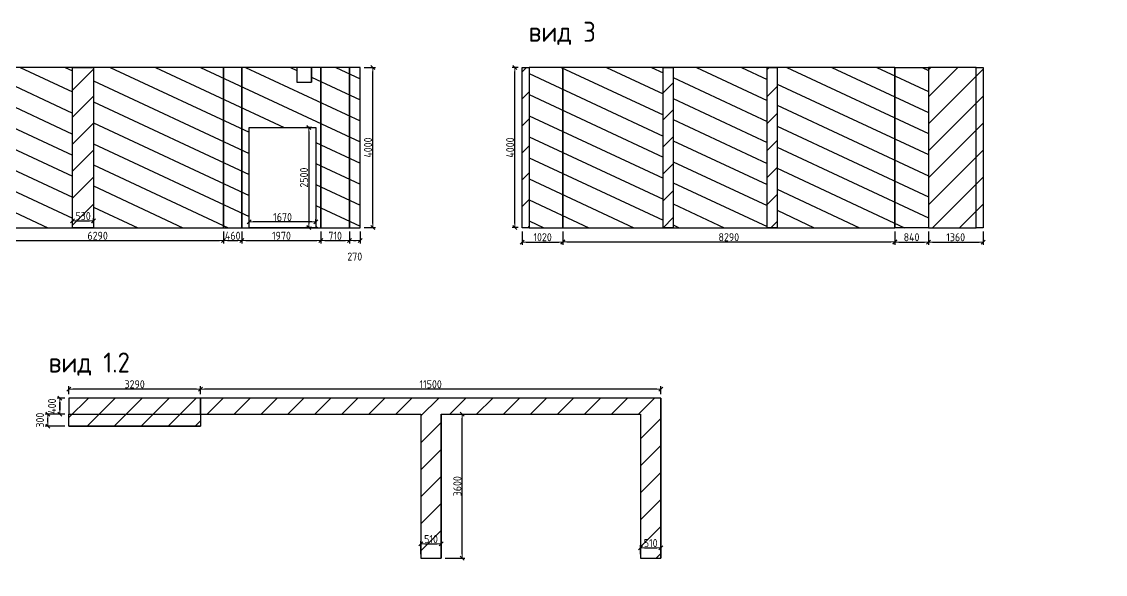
# Model space of a CAD drawing. Header units: millimetres. Extents: x -213536 to 1564669, y 70501 to 942238.
# Drawn here: x -65100 to -38022, y 108628 to 122429 of the extents above; entities that cross this region are included whole.
import ezdxf

# ---------------------------------------------------------------- set-up
doc = ezdxf.new("R2010")
doc.units = ezdxf.units.MM
doc.layers.add('1) мет уголки', color=6, linetype='Continuous')
doc.layers.add('1) серпянка', color=2, linetype='Continuous')
doc.layers.add('Основные линии', color=7, linetype='Continuous', lineweight=30)
doc.layers.add('Размеры', color=7, linetype='Continuous', lineweight=15)
doc.styles.add('СПДС', font='isocpeur.ttf', dxfattribs={"width": 0.9})
doc.dimstyles.new('Размера А3', dxfattribs={"dimtxt": 200, "dimasz": 100, "dimexe": 70, "dimexo": 100, "dimgap": 20, "dimtad": 1, "dimdec": 0, "dimrnd": 10, "dimzin": 0, "dimdsep": 46, "dimtxsty": 'СПДС', "dimblk": 'ARROWHEAD_6', "dimcen": 1, "dimclrd": 256, "dimclre": 256, "dimclrt": 256, "dimazin": 0, "dimtfac": 1, "dimtdec": 0, "dimtmove": 2, "dimatfit": 3, "dimfxl": 1, "dimtolj": 1, "dimtzin": 0, "dimarcsym": 0})

# ---------------------------------------------------------------- blocks, each defined once
blk = doc.blocks.new('ARROWHEAD_6')
at = {"color": 0, "linetype": 'Continuous'}
for p, q in [((0, 0), (-1, 0)), ((-0.5, -0.5), (0.5, 0.5))]:
    blk.add_line(p, q, dxfattribs=at)
blk = doc.blocks.new('*D965')
at = {"layer": 'Defpoints', "color": 0, "lineweight": 30, "transparency": 16777216}
for p in [(-66348, 117285), (-60056, 117285), (-60056, 116963)]:
    blk.add_point(p, dxfattribs=at)
at = {"layer": 'Размеры', "lineweight": -2, "transparency": 16777216}
for p, q in [((-66348, 117185), (-66348, 116893)), ((-60056, 117185), (-60056, 116893)), ((-66248, 116963), (-60156, 116963))]:
    blk.add_line(p, q, dxfattribs=at)
at = {"layer": 'Размеры', "lineweight": -2, "transparency": 16777216, "xscale": 100, "yscale": 100, "zscale": 100, "rotation": 180}
blk.add_blockref('ARROWHEAD_6', (-66348, 116963), dxfattribs=at)
at = {"layer": 'Размеры', "lineweight": -2, "transparency": 16777216, "xscale": 100, "yscale": 100, "zscale": 100}
blk.add_blockref('ARROWHEAD_6', (-60056, 116963), dxfattribs=at)
at = {"layer": 'Размеры', "lineweight": 25, "transparency": 16777216, "insert": (-63202, 117083), "char_height": 200, "attachment_point": 5, "style": 'СПДС'}
blk.add_mtext('\\A1;6290', dxfattribs=at)
blk = doc.blocks.new('*D966')
at = {"layer": 'Defpoints', "color": 0, "lineweight": 30, "transparency": 16777216}
for p in [(-63828, 117285), (-63303, 117455), (-63303, 117285)]:
    blk.add_point(p, dxfattribs=at)
at = {"layer": 'Размеры', "lineweight": -2, "transparency": 16777216}
for p, q in [((-63828, 117385), (-63828, 117525)), ((-63303, 117385), (-63303, 117525)), ((-63728, 117455), (-63403, 117455))]:
    blk.add_line(p, q, dxfattribs=at)
at = {"layer": 'Размеры', "lineweight": -2, "transparency": 16777216, "xscale": 100, "yscale": 100, "zscale": 100, "rotation": 180}
blk.add_blockref('ARROWHEAD_6', (-63828, 117455), dxfattribs=at)
at = {"layer": 'Размеры', "lineweight": -2, "transparency": 16777216, "xscale": 100, "yscale": 100, "zscale": 100}
blk.add_blockref('ARROWHEAD_6', (-63303, 117455), dxfattribs=at)
at = {"layer": 'Размеры', "lineweight": 25, "transparency": 16777216, "insert": (-63565, 117575), "char_height": 200, "attachment_point": 5, "style": 'СПДС'}
blk.add_mtext('\\A1;530', dxfattribs=at)
blk = doc.blocks.new('*D967')
at = {"layer": 'Defpoints', "color": 0, "lineweight": 30, "transparency": 16777216}
for p in [(-60056, 117285), (-59596, 117285), (-59596, 116963)]:
    blk.add_point(p, dxfattribs=at)
at = {"layer": 'Размеры', "lineweight": -2, "transparency": 16777216}
for p, q in [((-60056, 117185), (-60056, 116893)), ((-59596, 117185), (-59596, 116893)), ((-59956, 116963), (-59696, 116963))]:
    blk.add_line(p, q, dxfattribs=at)
at = {"layer": 'Размеры', "lineweight": -2, "transparency": 16777216, "xscale": 100, "yscale": 100, "zscale": 100, "rotation": 180}
blk.add_blockref('ARROWHEAD_6', (-60056, 116963), dxfattribs=at)
at = {"layer": 'Размеры', "lineweight": -2, "transparency": 16777216, "xscale": 100, "yscale": 100, "zscale": 100}
blk.add_blockref('ARROWHEAD_6', (-59596, 116963), dxfattribs=at)
at = {"layer": 'Размеры', "lineweight": 25, "transparency": 16777216, "insert": (-59826, 117083), "char_height": 200, "attachment_point": 5, "style": 'СПДС'}
blk.add_mtext('\\A1;460', dxfattribs=at)
blk = doc.blocks.new('*D968')
at = {"layer": 'Defpoints', "color": 0, "lineweight": 30, "transparency": 16777216}
for p in [(-59596, 117285), (-57622, 117285), (-57622, 116963)]:
    blk.add_point(p, dxfattribs=at)
at = {"layer": 'Размеры', "lineweight": -2, "transparency": 16777216}
for p, q in [((-59596, 117185), (-59596, 116893)), ((-57622, 117185), (-57622, 116893)), ((-59496, 116963), (-57722, 116963))]:
    blk.add_line(p, q, dxfattribs=at)
at = {"layer": 'Размеры', "lineweight": -2, "transparency": 16777216, "xscale": 100, "yscale": 100, "zscale": 100, "rotation": 180}
blk.add_blockref('ARROWHEAD_6', (-59596, 116963), dxfattribs=at)
at = {"layer": 'Размеры', "lineweight": -2, "transparency": 16777216, "xscale": 100, "yscale": 100, "zscale": 100}
blk.add_blockref('ARROWHEAD_6', (-57622, 116963), dxfattribs=at)
at = {"layer": 'Размеры', "lineweight": 25, "transparency": 16777216, "insert": (-58609, 117083), "char_height": 200, "attachment_point": 5, "style": 'СПДС'}
blk.add_mtext('\\A1;1970', dxfattribs=at)
blk = doc.blocks.new('*D969')
at = {"layer": 'Defpoints', "color": 0, "lineweight": 30, "transparency": 16777216}
for p in [(-57622, 117285), (-56912, 117285), (-56912, 116963)]:
    blk.add_point(p, dxfattribs=at)
at = {"layer": 'Размеры', "lineweight": -2, "transparency": 16777216}
for p, q in [((-57622, 117185), (-57622, 116893)), ((-56912, 117185), (-56912, 116893)), ((-57522, 116963), (-57012, 116963))]:
    blk.add_line(p, q, dxfattribs=at)
at = {"layer": 'Размеры', "lineweight": -2, "transparency": 16777216, "xscale": 100, "yscale": 100, "zscale": 100, "rotation": 180}
blk.add_blockref('ARROWHEAD_6', (-57622, 116963), dxfattribs=at)
at = {"layer": 'Размеры', "lineweight": -2, "transparency": 16777216, "xscale": 100, "yscale": 100, "zscale": 100}
blk.add_blockref('ARROWHEAD_6', (-56912, 116963), dxfattribs=at)
at = {"layer": 'Размеры', "lineweight": 25, "transparency": 16777216, "insert": (-57267, 117083), "char_height": 200, "attachment_point": 5, "style": 'СПДС'}
blk.add_mtext('\\A1;710', dxfattribs=at)
blk = doc.blocks.new('*D970')
at = {"layer": 'Defpoints', "color": 0, "lineweight": 30, "transparency": 16777216}
for p in [(-56912, 117285), (-56643, 117285), (-56643, 116963)]:
    blk.add_point(p, dxfattribs=at)
at = {"layer": 'Размеры', "lineweight": -2, "transparency": 16777216}
for p, q in [((-56912, 117185), (-56912, 116893)), ((-56643, 117185), (-56643, 116893)), ((-56812, 116963), (-56743, 116963))]:
    blk.add_line(p, q, dxfattribs=at)
at = {"layer": 'Размеры', "lineweight": -2, "transparency": 16777216, "xscale": 100, "yscale": 100, "zscale": 100, "rotation": 180}
blk.add_blockref('ARROWHEAD_6', (-56912, 116963), dxfattribs=at)
at = {"layer": 'Размеры', "lineweight": -2, "transparency": 16777216, "xscale": 100, "yscale": 100, "zscale": 100}
blk.add_blockref('ARROWHEAD_6', (-56643, 116963), dxfattribs=at)
at = {"layer": 'Размеры', "lineweight": 25, "transparency": 16777216, "insert": (-56777, 116563), "char_height": 200, "attachment_point": 5, "style": 'СПДС'}
blk.add_mtext('\\A1;270', dxfattribs=at)
blk = doc.blocks.new('*D971')
at = {"layer": 'Defpoints', "color": 0, "lineweight": 30, "transparency": 16777216}
for p in [(-59416, 117430), (-59416, 117285), (-57746, 117285)]:
    blk.add_point(p, dxfattribs=at)
at = {"layer": 'Размеры', "lineweight": -2, "transparency": 16777216}
for p, q in [((-59416, 117385), (-59416, 117500)), ((-57846, 117430), (-59316, 117430)), ((-57746, 117385), (-57746, 117500))]:
    blk.add_line(p, q, dxfattribs=at)
at = {"layer": 'Размеры', "lineweight": -2, "transparency": 16777216, "xscale": 100, "yscale": 100, "zscale": 100, "rotation": 180}
blk.add_blockref('ARROWHEAD_6', (-59416, 117430), dxfattribs=at)
at = {"layer": 'Размеры', "lineweight": -2, "transparency": 16777216, "xscale": 100, "yscale": 100, "zscale": 100}
blk.add_blockref('ARROWHEAD_6', (-57746, 117430), dxfattribs=at)
at = {"layer": 'Размеры', "lineweight": 25, "transparency": 16777216, "insert": (-58581, 117550), "char_height": 200, "attachment_point": 5, "style": 'СПДС'}
blk.add_mtext('\\A1;1670', dxfattribs=at)
blk = doc.blocks.new('*D972')
at = {"layer": 'Defpoints', "color": 0, "lineweight": 30, "transparency": 16777216}
for p in [(-57746, 119785), (-57926, 117285), (-57746, 117285)]:
    blk.add_point(p, dxfattribs=at)
at = {"layer": 'Размеры', "lineweight": -2, "transparency": 16777216}
for p, q in [((-57846, 119785), (-57996, 119785)), ((-57926, 119685), (-57926, 117385)), ((-57846, 117285), (-57996, 117285))]:
    blk.add_line(p, q, dxfattribs=at)
at = {"layer": 'Размеры', "lineweight": -2, "transparency": 16777216, "xscale": 100, "yscale": 100, "zscale": 100}
for p, rotation in [((-57926, 119785), 90), ((-57926, 117285), 270)]:
    blk.add_blockref('ARROWHEAD_6', p, dxfattribs=dict(at, rotation=rotation))
at = {"layer": 'Размеры', "lineweight": 25, "transparency": 16777216, "insert": (-58046, 118535), "char_height": 200, "attachment_point": 5, "rotation": 90, "style": 'СПДС'}
blk.add_mtext('\\A1;2500', dxfattribs=at)
blk = doc.blocks.new('*D973')
at = {"layer": 'Defpoints', "color": 0, "lineweight": 30, "transparency": 16777216}
for p in [(-56643, 121285), (-56326, 121285), (-56643, 117285)]:
    blk.add_point(p, dxfattribs=at)
at = {"layer": 'Размеры', "lineweight": -2, "transparency": 16777216}
for p, q in [((-56543, 121285), (-56256, 121285)), ((-56326, 117385), (-56326, 121185)), ((-56543, 117285), (-56256, 117285))]:
    blk.add_line(p, q, dxfattribs=at)
at = {"layer": 'Размеры', "lineweight": -2, "transparency": 16777216, "xscale": 100, "yscale": 100, "zscale": 100}
for p, rotation in [((-56326, 121285), 90), ((-56326, 117285), 270)]:
    blk.add_blockref('ARROWHEAD_6', p, dxfattribs=dict(at, rotation=rotation))
at = {"layer": 'Размеры', "lineweight": 25, "transparency": 16777216, "insert": (-56446, 119285), "char_height": 200, "attachment_point": 5, "rotation": 90, "style": 'СПДС'}
blk.add_mtext('\\A1;4000', dxfattribs=at)
blk = doc.blocks.new('*D974')
at = {"layer": 'Defpoints', "color": 0, "lineweight": 30, "transparency": 16777216}
for p in [(-52775, 121285), (-52591, 121285), (-52591, 117285)]:
    blk.add_point(p, dxfattribs=at)
at = {"layer": 'Размеры', "lineweight": -2, "transparency": 16777216}
for p, q in [((-52691, 121285), (-52845, 121285)), ((-52775, 117385), (-52775, 121185)), ((-52691, 117285), (-52845, 117285))]:
    blk.add_line(p, q, dxfattribs=at)
at = {"layer": 'Размеры', "lineweight": -2, "transparency": 16777216, "xscale": 100, "yscale": 100, "zscale": 100}
for p, rotation in [((-52775, 121285), 90), ((-52775, 117285), 270)]:
    blk.add_blockref('ARROWHEAD_6', p, dxfattribs=dict(at, rotation=rotation))
at = {"layer": 'Размеры', "lineweight": 25, "transparency": 16777216, "insert": (-52895, 119285), "char_height": 200, "attachment_point": 5, "rotation": 90, "style": 'СПДС'}
blk.add_mtext('\\A1;4000', dxfattribs=at)
blk = doc.blocks.new('*D975')
at = {"layer": 'Defpoints', "color": 0, "lineweight": 30, "transparency": 16777216}
for p in [(-52591, 117285), (-51575, 117285), (-51575, 116926)]:
    blk.add_point(p, dxfattribs=at)
at = {"layer": 'Размеры', "lineweight": -2, "transparency": 16777216}
for p, q in [((-52591, 117185), (-52591, 116856)), ((-51575, 117185), (-51575, 116856)), ((-52491, 116926), (-51675, 116926))]:
    blk.add_line(p, q, dxfattribs=at)
at = {"layer": 'Размеры', "lineweight": -2, "transparency": 16777216, "xscale": 100, "yscale": 100, "zscale": 100, "rotation": 180}
blk.add_blockref('ARROWHEAD_6', (-52591, 116926), dxfattribs=at)
at = {"layer": 'Размеры', "lineweight": -2, "transparency": 16777216, "xscale": 100, "yscale": 100, "zscale": 100}
blk.add_blockref('ARROWHEAD_6', (-51575, 116926), dxfattribs=at)
at = {"layer": 'Размеры', "lineweight": 25, "transparency": 16777216, "insert": (-52083, 117046), "char_height": 200, "attachment_point": 5, "style": 'СПДС'}
blk.add_mtext('\\A1;1020', dxfattribs=at)
blk = doc.blocks.new('*D976')
at = {"layer": 'Defpoints', "color": 0, "lineweight": 30, "transparency": 16777216}
for p in [(-51575, 117285), (-43285, 117285), (-43285, 116927)]:
    blk.add_point(p, dxfattribs=at)
at = {"layer": 'Размеры', "lineweight": -2, "transparency": 16777216}
for p, q in [((-51575, 117185), (-51575, 116857)), ((-43285, 117185), (-43285, 116857)), ((-51475, 116927), (-43385, 116927))]:
    blk.add_line(p, q, dxfattribs=at)
at = {"layer": 'Размеры', "lineweight": -2, "transparency": 16777216, "xscale": 100, "yscale": 100, "zscale": 100, "rotation": 180}
blk.add_blockref('ARROWHEAD_6', (-51575, 116927), dxfattribs=at)
at = {"layer": 'Размеры', "lineweight": -2, "transparency": 16777216, "xscale": 100, "yscale": 100, "zscale": 100}
blk.add_blockref('ARROWHEAD_6', (-43285, 116927), dxfattribs=at)
at = {"layer": 'Размеры', "lineweight": 25, "transparency": 16777216, "insert": (-47430, 117047), "char_height": 200, "attachment_point": 5, "style": 'СПДС'}
blk.add_mtext('\\A1;8290', dxfattribs=at)
blk = doc.blocks.new('*D977')
at = {"layer": 'Defpoints', "color": 0, "lineweight": 30, "transparency": 16777216}
for p in [(-43285, 117285), (-42443, 117285), (-42443, 116926)]:
    blk.add_point(p, dxfattribs=at)
at = {"layer": 'Размеры', "lineweight": -2, "transparency": 16777216}
for p, q in [((-43285, 117185), (-43285, 116856)), ((-42443, 117185), (-42443, 116856)), ((-43185, 116926), (-42543, 116926))]:
    blk.add_line(p, q, dxfattribs=at)
at = {"layer": 'Размеры', "lineweight": -2, "transparency": 16777216, "xscale": 100, "yscale": 100, "zscale": 100, "rotation": 180}
blk.add_blockref('ARROWHEAD_6', (-43285, 116926), dxfattribs=at)
at = {"layer": 'Размеры', "lineweight": -2, "transparency": 16777216, "xscale": 100, "yscale": 100, "zscale": 100}
blk.add_blockref('ARROWHEAD_6', (-42443, 116926), dxfattribs=at)
at = {"layer": 'Размеры', "lineweight": 25, "transparency": 16777216, "insert": (-42864, 117046), "char_height": 200, "attachment_point": 5, "style": 'СПДС'}
blk.add_mtext('\\A1;840', dxfattribs=at)
blk = doc.blocks.new('*D978')
at = {"layer": 'Defpoints', "color": 0, "lineweight": 30, "transparency": 16777216}
for p in [(-42443, 117285), (-41078, 117285), (-41078, 116926)]:
    blk.add_point(p, dxfattribs=at)
at = {"layer": 'Размеры', "lineweight": -2, "transparency": 16777216}
for p, q in [((-42443, 117185), (-42443, 116856)), ((-41078, 117185), (-41078, 116856)), ((-42343, 116926), (-41178, 116926))]:
    blk.add_line(p, q, dxfattribs=at)
at = {"layer": 'Размеры', "lineweight": -2, "transparency": 16777216, "xscale": 100, "yscale": 100, "zscale": 100, "rotation": 180}
blk.add_blockref('ARROWHEAD_6', (-42443, 116926), dxfattribs=at)
at = {"layer": 'Размеры', "lineweight": -2, "transparency": 16777216, "xscale": 100, "yscale": 100, "zscale": 100}
blk.add_blockref('ARROWHEAD_6', (-41078, 116926), dxfattribs=at)
at = {"layer": 'Размеры', "lineweight": 25, "transparency": 16777216, "insert": (-41761, 117046), "char_height": 200, "attachment_point": 5, "style": 'СПДС'}
blk.add_mtext('\\A1;1360', dxfattribs=at)
blk = doc.blocks.new('*D1012')
at = {"layer": 'Defpoints', "color": 0, "lineweight": 30, "transparency": 16777216}
for p in [(-60632, 113255), (-60632, 113028), (-49130, 113028)]:
    blk.add_point(p, dxfattribs=at)
at = {"layer": 'Размеры', "lineweight": -2, "transparency": 16777216}
for p, q in [((-60632, 113128), (-60632, 113325)), ((-49230, 113255), (-60532, 113255)), ((-49130, 113128), (-49130, 113325))]:
    blk.add_line(p, q, dxfattribs=at)
at = {"layer": 'Размеры', "lineweight": -2, "transparency": 16777216, "xscale": 100, "yscale": 100, "zscale": 100, "rotation": 180}
blk.add_blockref('ARROWHEAD_6', (-60632, 113255), dxfattribs=at)
at = {"layer": 'Размеры', "lineweight": -2, "transparency": 16777216, "xscale": 100, "yscale": 100, "zscale": 100}
blk.add_blockref('ARROWHEAD_6', (-49130, 113255), dxfattribs=at)
at = {"layer": 'Размеры', "lineweight": 25, "transparency": 16777216, "insert": (-54881, 113375), "char_height": 200, "attachment_point": 5, "style": 'СПДС'}
blk.add_mtext('\\A1;11500', dxfattribs=at)
blk = doc.blocks.new('*D1014')
at = {"layer": 'Defpoints', "color": 0, "lineweight": 30, "transparency": 16777216}
for p in [(-63922, 113028), (-64143, 112628), (-63922, 112628)]:
    blk.add_point(p, dxfattribs=at)
at = {"layer": 'Размеры', "lineweight": -2, "transparency": 16777216}
for p, q in [((-64022, 113028), (-64213, 113028)), ((-64143, 112928), (-64143, 112728)), ((-64022, 112628), (-64213, 112628))]:
    blk.add_line(p, q, dxfattribs=at)
at = {"layer": 'Размеры', "lineweight": -2, "transparency": 16777216, "xscale": 100, "yscale": 100, "zscale": 100}
for p, rotation in [((-64143, 113028), 90), ((-64143, 112628), 270)]:
    blk.add_blockref('ARROWHEAD_6', p, dxfattribs=dict(at, rotation=rotation))
at = {"layer": 'Размеры', "lineweight": 25, "transparency": 16777216, "insert": (-64343, 112828), "char_height": 200, "attachment_point": 5, "rotation": 90, "style": 'СПДС'}
blk.add_mtext('\\A1;400', dxfattribs=at)
blk = doc.blocks.new('*D1015')
at = {"layer": 'Defpoints', "color": 0, "lineweight": 30, "transparency": 16777216}
for p in [(-64144, 113028), (-63922, 113028), (-63922, 112628)]:
    blk.add_point(p, dxfattribs=at)
at = {"layer": 'Размеры', "lineweight": -2, "transparency": 16777216}
for p, q in [((-64022, 113028), (-64214, 113028)), ((-64144, 112728), (-64144, 112928)), ((-64022, 112628), (-64214, 112628))]:
    blk.add_line(p, q, dxfattribs=at)
at = {"layer": 'Размеры', "lineweight": -2, "transparency": 16777216, "xscale": 100, "yscale": 100, "zscale": 100}
for p, rotation in [((-64144, 113028), 90), ((-64144, 112628), 270)]:
    blk.add_blockref('ARROWHEAD_6', p, dxfattribs=dict(at, rotation=rotation))
at = {"layer": 'Размеры', "lineweight": 25, "transparency": 16777216, "insert": (-64344, 112828), "char_height": 200, "attachment_point": 5, "rotation": 90, "style": 'СПДС'}
blk.add_mtext('\\A1;400', dxfattribs=at)
blk = doc.blocks.new('*D1016')
at = {"layer": 'Defpoints', "color": 0, "lineweight": 30, "transparency": 16777216}
for p in [(-63922, 113255), (-63922, 113028), (-60632, 113028)]:
    blk.add_point(p, dxfattribs=at)
at = {"layer": 'Размеры', "lineweight": -2, "transparency": 16777216}
for p, q in [((-63922, 113128), (-63922, 113325)), ((-60732, 113255), (-63822, 113255)), ((-60632, 113128), (-60632, 113325))]:
    blk.add_line(p, q, dxfattribs=at)
at = {"layer": 'Размеры', "lineweight": -2, "transparency": 16777216, "xscale": 100, "yscale": 100, "zscale": 100, "rotation": 180}
blk.add_blockref('ARROWHEAD_6', (-63922, 113255), dxfattribs=at)
at = {"layer": 'Размеры', "lineweight": -2, "transparency": 16777216, "xscale": 100, "yscale": 100, "zscale": 100}
blk.add_blockref('ARROWHEAD_6', (-60632, 113255), dxfattribs=at)
at = {"layer": 'Размеры', "lineweight": 25, "transparency": 16777216, "insert": (-62277, 113375), "char_height": 200, "attachment_point": 5, "style": 'СПДС'}
blk.add_mtext('\\A1;3290', dxfattribs=at)
blk = doc.blocks.new('*D1017')
at = {"layer": 'Defpoints', "color": 0, "lineweight": 30, "transparency": 16777216}
for p in [(-54617, 109388), (-55124, 109028), (-54617, 109028)]:
    blk.add_point(p, dxfattribs=at)
at = {"layer": 'Размеры', "lineweight": -2, "transparency": 16777216}
for p, q in [((-55124, 109128), (-55124, 109458)), ((-54617, 109128), (-54617, 109458)), ((-55024, 109388), (-54717, 109388))]:
    blk.add_line(p, q, dxfattribs=at)
at = {"layer": 'Размеры', "lineweight": -2, "transparency": 16777216, "xscale": 100, "yscale": 100, "zscale": 100, "rotation": 180}
blk.add_blockref('ARROWHEAD_6', (-55124, 109388), dxfattribs=at)
at = {"layer": 'Размеры', "lineweight": -2, "transparency": 16777216, "xscale": 100, "yscale": 100, "zscale": 100}
blk.add_blockref('ARROWHEAD_6', (-54617, 109388), dxfattribs=at)
at = {"layer": 'Размеры', "lineweight": 25, "transparency": 16777216, "insert": (-54871, 109508), "char_height": 200, "attachment_point": 5, "style": 'СПДС'}
blk.add_mtext('\\A1;510', dxfattribs=at)
blk = doc.blocks.new('*D1018')
at = {"layer": 'Defpoints', "color": 0, "lineweight": 30, "transparency": 16777216}
for p in [(-49130, 109288), (-49637, 109028), (-49130, 109028)]:
    blk.add_point(p, dxfattribs=at)
at = {"layer": 'Размеры', "lineweight": -2, "transparency": 16777216}
for p, q in [((-49637, 109128), (-49637, 109358)), ((-49537, 109288), (-49230, 109288)), ((-49130, 109128), (-49130, 109358))]:
    blk.add_line(p, q, dxfattribs=at)
at = {"layer": 'Размеры', "lineweight": -2, "transparency": 16777216, "xscale": 100, "yscale": 100, "zscale": 100, "rotation": 180}
blk.add_blockref('ARROWHEAD_6', (-49637, 109288), dxfattribs=at)
at = {"layer": 'Размеры', "lineweight": -2, "transparency": 16777216, "xscale": 100, "yscale": 100, "zscale": 100}
blk.add_blockref('ARROWHEAD_6', (-49130, 109288), dxfattribs=at)
at = {"layer": 'Размеры', "lineweight": 25, "transparency": 16777216, "insert": (-49383, 109408), "char_height": 200, "attachment_point": 5, "style": 'СПДС'}
blk.add_mtext('\\A1;510', dxfattribs=at)
blk = doc.blocks.new('*D1054')
at = {"layer": 'Defpoints', "color": 0, "lineweight": 30, "transparency": 16777216}
for p in [(-54617, 112628), (-54094, 112628), (-54617, 109028)]:
    blk.add_point(p, dxfattribs=at)
at = {"layer": 'Размеры', "lineweight": -2, "transparency": 16777216}
for p, q in [((-54517, 112628), (-54024, 112628)), ((-54094, 109128), (-54094, 112528)), ((-54517, 109028), (-54024, 109028))]:
    blk.add_line(p, q, dxfattribs=at)
at = {"layer": 'Размеры', "lineweight": -2, "transparency": 16777216, "xscale": 100, "yscale": 100, "zscale": 100}
for p, rotation in [((-54094, 112628), 90), ((-54094, 109028), 270)]:
    blk.add_blockref('ARROWHEAD_6', p, dxfattribs=dict(at, rotation=rotation))
at = {"layer": 'Размеры', "lineweight": 25, "transparency": 16777216, "insert": (-54214, 110828), "char_height": 200, "attachment_point": 5, "rotation": 90, "style": 'СПДС'}
blk.add_mtext('\\A1;3600', dxfattribs=at)
blk = doc.blocks.new('*D1098')
at = {"layer": 'Defpoints', "color": 0, "lineweight": 30, "transparency": 16777216}
for p in [(-64444, 112628), (-63922, 112628), (-63922, 112328)]:
    blk.add_point(p, dxfattribs=at)
at = {"layer": 'Размеры', "lineweight": -2, "transparency": 16777216}
for p, q in [((-64022, 112628), (-64514, 112628)), ((-64444, 112428), (-64444, 112528)), ((-64022, 112328), (-64514, 112328))]:
    blk.add_line(p, q, dxfattribs=at)
at = {"layer": 'Размеры', "lineweight": -2, "transparency": 16777216, "xscale": 100, "yscale": 100, "zscale": 100}
for p, rotation in [((-64444, 112628), 90), ((-64444, 112328), 270)]:
    blk.add_blockref('ARROWHEAD_6', p, dxfattribs=dict(at, rotation=rotation))
at = {"layer": 'Размеры', "lineweight": 25, "transparency": 16777216, "insert": (-64644, 112478), "char_height": 200, "attachment_point": 5, "rotation": 90, "style": 'СПДС'}
blk.add_mtext('\\A1;300', dxfattribs=at)

msp = doc.modelspace()

# ---------------------------------------------------------------- hatches: boundary and pattern name
at = {"lineweight": 30}
h = msp.add_hatch(dxfattribs=at)
h.set_pattern_fill('ANSI31', color=2, scale=150)
h.paths.add_polyline_path([(-52416.2, 121284.7), (-52591, 121284.7), (-52591, 117284.7), (-52416.2, 117284.7)])
h.paths.add_polyline_path([(-48824.8, 121284.7), (-49074.8, 121284.7), (-49074.8, 117284.7), (-48824.8, 117284.7)])
h.paths.add_polyline_path([(-41253.1, 121284.7), (-42443.1, 121284.7), (-42443.1, 117284.7), (-41253.1, 117284.7)])
h.paths.add_polyline_path([(-46224.8, 121284.7), (-46474.8, 121284.7), (-46474.8, 117284.7), (-46224.8, 117284.7)])
h.paths.add_polyline_path([(-41078.3, 121284.7), (-41253.1, 121284.7), (-41253.1, 117284.7), (-41078.3, 117284.7)])
h.paths.add_polyline_path([(-27289.5, 121284.7), (-27789.7, 121284.7), (-27789.7, 117284.7), (-27289.5, 117284.7)])
h.paths.add_polyline_path([(-22949.6, 121284.7), (-27129.6, 121284.7), (-27129.6, 119684.7), (-22949.6, 119684.7)])
h.paths.add_polyline_path([(-19725.8, 121284.7), (-20225.8, 121284.7), (-20225.8, 117290.7), (-19725.8, 117290.7)])
h.paths.add_polyline_path([(17712.2, 121284.7), (17474.2, 121284.7), (17474.2, 117284.7), (17712.2, 117284.7)])
h.paths.add_polyline_path([(14474.2, 121284.7), (13974.2, 121284.7), (13974.2, 117290.7), (14474.2, 117290.7)])
h.paths.add_polyline_path([(8974.2, 121284.7), (8474.2, 121284.7), (8474.2, 117284.7), (8974.2, 117284.7)])
h.paths.add_polyline_path([(5974.2, 121284.7), (5474.2, 121284.7), (5474.2, 117284.7), (5974.2, 117284.7)])
h.paths.add_polyline_path([(2974.2, 121284.7), (2474.2, 121284.7), (2474.2, 117284.7), (2974.2, 117284.7)])
h.paths.add_polyline_path([(-3025.8, 121284.7), (-3525.8, 121284.7), (-3525.8, 117284.7), (-3025.8, 117284.7)])
h.paths.add_polyline_path([(-6025.8, 121284.7), (-6525.8, 121284.7), (-6525.8, 117284.7), (-6025.8, 117284.7)])
h.paths.add_polyline_path([(-12025.8, 121284.7), (-12525.8, 121284.7), (-12525.8, 117284.7), (-12025.8, 117284.7)])
h.paths.add_polyline_path([(-15325.8, 121284.7), (-15825.8, 121284.7), (-15825.8, 117284.7), (-15325.8, 117284.7)])
h.paths.add_polyline_path([(-78398, 117984.7), (-82578, 117984.7), (-82578, 117284.7), (-78398, 117284.7)])
h.paths.add_polyline_path([(-78128, 121284.7), (-78398, 121284.7), (-78398, 117284.7), (-78128, 117284.7)])
h.paths.add_polyline_path([(-78398, 121284.7), (-82578, 121284.7), (-82578, 120684.7), (-78398, 120684.7)])
h.paths.add_polyline_path([(-73538, 121284.7), (-77038, 121284.7), (-77038, 120684.7), (-73538, 120684.7)])
h.paths.add_polyline_path([(-77038, 121284.7), (-77308, 121284.7), (-77308, 117284.7), (-77038, 117284.7)])
h.paths.add_polyline_path([(-73538, 117984.7), (-77038, 117984.7), (-77038, 117284.7), (-73538, 117284.7)])
h.paths.add_polyline_path([(-72788, 121284.7), (-73038, 121284.7), (-73038, 117284.7), (-72788, 117284.7)])
h.paths.add_polyline_path([(-69400, 121284.7), (-72788, 121284.7), (-72788, 117284.7), (-69400, 117284.7)])
h.paths.add_polyline_path([(-63303, 121284.7), (-63828, 121284.7), (-63828, 117284.7), (-63303, 117284.7)])
h = msp.add_hatch(dxfattribs=at)
h.set_pattern_fill('ANSI31', color=4, scale=150, angle=110)
h.paths.add_polyline_path([(-66808, 121284.7), (-69400, 121284.7), (-69400, 117284.7), (-66808, 117284.7)])
h.paths.add_polyline_path([(-66348, 121284.7), (-66808, 121284.7), (-66808, 117284.7), (-66348, 117284.7)])
h.paths.add_polyline_path([(-63828, 121284.7), (-66348, 121284.7), (-66348, 117284.7), (-63828, 117284.7)])
h.paths.add_polyline_path([(-60056.4, 121284.7), (-63303, 121284.7), (-63303, 117284.7), (-60056.4, 117284.7)])
h.paths.add_polyline_path([(-59596.4, 121284.7), (-60056.4, 121284.7), (-60056.4, 117284.7), (-59596.4, 117284.7)])
h.paths.add_polyline_path([(-57621.6, 121284.7), (-57855, 121284.7), (-57855, 120917.3), (-58222.5, 120917.3), (-58222.5, 121284.7), (-59596.4, 121284.7), (-59596.4, 117284.7), (-59416.4, 117284.7), (-59416.4, 119784.7), (-57746.4, 119784.7), (-57746.4, 117284.7), (-57621.6, 117284.7)])
h.paths.add_polyline_path([(-56911.6, 121284.7), (-57621.6, 121284.7), (-57621.6, 117284.7), (-56911.6, 117284.7)])
h.paths.add_polyline_path([(-56643, 121284.7), (-56911.6, 121284.7), (-56911.6, 117284.7), (-56643, 117284.7)])
h.paths.add_polyline_path([(-51574.8, 121284.7), (-52416.2, 121284.7), (-52416.2, 117284.7), (-51574.8, 117284.7)])
h.paths.add_polyline_path([(-49074.8, 121284.7), (-51574.8, 121284.7), (-51574.8, 117284.7), (-49074.8, 117284.7)])
h.paths.add_polyline_path([(-46474.8, 121284.7), (-48824.8, 121284.7), (-48824.8, 117284.7), (-46474.8, 117284.7)])
h.paths.add_polyline_path([(-43284.6, 121284.7), (-46224.8, 121284.7), (-46224.8, 117284.7), (-43284.6, 117284.7)])
h.paths.add_polyline_path([(-42443.1, 121284.7), (-43284.6, 121284.7), (-43284.6, 117284.7), (-42443.1, 117284.7)])
h.paths.add_polyline_path([(-15825.8, 121284.7), (-19725.8, 121284.7), (-19725.8, 119383.1), (-19019.8, 119383.1), (-19019.8, 117583.1), (-19725.8, 117583.1), (-19725.8, 117284.7), (-17275.8, 117284.7), (-17275.8, 119434.7), (-16125.8, 119434.7), (-16125.8, 117284.7), (-15825.8, 117284.7)])
h.paths.add_polyline_path([(-17057.4, 120198.7), (-17057.4, 120698.7), (-16557.4, 120698.7), (-16557.4, 120198.7)], flags=16)
h.paths.add_polyline_path([(-18119.8, 119383.1), (-18119.8, 117583.1), (-18825.8, 117583.1), (-18825.8, 119383.1)], flags=16)
h.paths.add_polyline_path([(-12525.8, 121284.7), (-15325.8, 121284.7), (-15325.8, 117284.7), (-12525.8, 117284.7)])
h.paths.add_polyline_path([(-12619.8, 119377.1), (-12619.8, 117577.1), (-13325.8, 117577.1), (-13325.8, 119377.1)], flags=16)
h.paths.add_polyline_path([(-13519.8, 119383.1), (-13519.8, 117583.1), (-14225.8, 117583.1), (-14225.8, 119383.1)], flags=16)
h.paths.add_polyline_path([(-13707.2, 120579.7), (-13912.8, 120579.7), (-13912.8, 120785.2), (-13707.2, 120785.2)], flags=16)
h.paths.add_polyline_path([(-14548.7, 120579.7), (-14754.3, 120579.7), (-14754.3, 120785.2), (-14548.7, 120785.2)], flags=16)
h.paths.add_polyline_path([(-6525.8, 121284.7), (-10843.9, 121284.7), (-10843.9, 120834.7), (-11293.9, 120834.7), (-11293.9, 121284.7), (-12025.8, 121284.7), (-12025.8, 117284.7), (-11825.8, 117284.7), (-11825.8, 119784.7), (-10119.8, 119784.7), (-10119.8, 117284.7), (-6525.8, 117284.7)])
h.paths.add_polyline_path([(-8845.8, 119790.7), (-8005.8, 119790.7), (-8005.8, 118990.7), (-8845.8, 118990.7)], flags=16)
h.paths.add_polyline_path([(-11208.8, 120261.3), (-11658.8, 120261.3), (-11658.8, 120711.3), (-11208.8, 120711.3)], flags=16)
h.paths.add_polyline_path([(-3525.8, 121284.7), (-4718.1, 121284.7), (-4718.1, 120955.1), (-5047.7, 120955.1), (-5047.7, 121284.7), (-6025.8, 121284.7), (-6025.8, 117284.7), (-3525.8, 117284.7)])
h.paths.add_polyline_path([(-4945.8, 119790.7), (-4105.8, 119790.7), (-4105.8, 118990.7), (-4945.8, 118990.7)], flags=16)
h.paths.add_polyline_path([(2474.2, 121284.7), (1673.8, 121284.7), (1673.8, 120949.1), (1344.2, 120949.1), (1344.2, 121284.7), (31.7, 121284.7), (31.7, 120834.7), (-418.3, 120834.7), (-418.3, 121284.7), (-3025.8, 121284.7), (-3025.8, 117284.7), (374.2, 117284.7), (374.2, 119784.7), (2080.2, 119784.7), (2080.2, 117284.7), (2474.2, 117284.7)])
h.paths.add_polyline_path([(5474.2, 121284.7), (2974.2, 121284.7), (2974.2, 117284.7), (5474.2, 117284.7)])
h.paths.add_polyline_path([(4304.2, 119790.7), (5144.2, 119790.7), (5144.2, 118990.7), (4304.2, 118990.7)], flags=16)
h.paths.add_polyline_path([(8474.2, 121284.7), (5974.2, 121284.7), (5974.2, 117284.7), (8474.2, 117284.7)])
h.paths.add_polyline_path([(13974.2, 121284.7), (8974.2, 121284.7), (8974.2, 117284.7), (13974.2, 117284.7)])
h.paths.add_polyline_path([(11504.2, 119790.7), (13244.2, 119790.7), (13244.2, 118990.7), (11504.2, 118990.7)], flags=16)
h.paths.add_polyline_path([(17474.2, 121284.7), (15974.2, 121284.7), (15974.2, 120834.7), (15524.2, 120834.7), (15524.2, 121284.7), (14474.2, 121284.7), (14474.2, 117284.7), (14974.2, 117284.7), (14974.2, 119790.7), (16680.2, 119790.7), (16680.2, 117284.7), (17474.2, 117284.7)])
h = msp.add_hatch(dxfattribs=at)
h.set_pattern_fill('ANSI31', color=2, scale=150)
h.paths.add_polyline_path([(-81954.7, 113148.1), (-82474.7, 113148.1), (-82474.7, 109148.1), (-81954.7, 109148.1)])
h.paths.add_polyline_path([(-81447.2, 112228.1), (-81447.2, 112748.1), (-76472.2, 112748.1), (-76467.2, 112748.1), (-76467.2, 109148.1), (-75959.8, 109148.1), (-75959.8, 112228.1), (-75959.8, 112748.1), (-70452.2, 112748.1), (-70452.2, 112228.1), (-70452.2, 109148.1), (-69944.8, 109148.1), (-69944.8, 113148.1), (-81954.7, 113148.1), (-81954.7, 109148.1), (-81447.2, 109148.1)])
h.paths.add_polyline_path([(-80927.2, 112228.1), (-81447.2, 112228.1), (-81447.2, 108628.1), (-80927.2, 108628.1)])
h.paths.add_polyline_path([(-76472.2, 112748.1), (-81447.2, 112748.1), (-81447.2, 112228.1), (-80927.2, 112228.1), (-76472.2, 112228.1)], flags=17)
h.paths.add_polyline_path([(-76467.2, 112228.1), (-76987.2, 112228.1), (-76987.2, 108628.1), (-76467.2, 108628.1)])
h.paths.add_polyline_path([(-75439.8, 112228.1), (-75959.8, 112228.1), (-75959.8, 109148.1), (-75959.8, 108628.1), (-75439.8, 108628.1)])
h.paths.add_polyline_path([(-70452.2, 112748.1), (-75942.2, 112748.1), (-75942.2, 112228.1), (-75439.8, 112228.1), (-70452.2, 112228.1)], flags=17)
h.paths.add_polyline_path([(-70452.2, 112228.1), (-70972.2, 112228.1), (-70972.2, 108628.1), (-70452.2, 108628.1)])
h.paths.add_polyline_path([(-60632, 112628.1), (-63922, 112628.1), (-63922, 112328.1), (-60632, 112328.1)])
h.paths.add_polyline_path([(-60632, 113028.1), (-63922, 113028.1), (-63922, 112628.1), (-60632, 112628.1)])
h.paths.add_polyline_path([(-49129.6, 113028.1), (-49637, 113028.1), (-60632, 113028.1), (-60632, 112628.1), (-55124.5, 112628.1), (-55124.5, 109028.1), (-54617, 109028.1), (-54617, 112628.1), (-49637, 112628.1), (-49637, 109028.1), (-49129.6, 109028.1)])

# ---------------------------------------------------------------- linework, layer by layer
at = {"color": 4, "lineweight": 30}
for points in [[(-66348, 121284.7), (-66348, 117284.7), (-60056.4, 117284.7), (-60056.4, 121284.7)], [(-59596.4, 121284.7), (-60056.4, 121284.7), (-60056.4, 117284.7), (-59596.4, 117284.7)], [(-56911.6, 121284.7), (-57621.6, 121284.7), (-57621.6, 117284.7), (-56911.6, 117284.7)], [(-56911.6, 121284.7), (-56911.6, 117284.7), (-56643, 117284.7), (-56643, 121284.7)], [(-51574.8, 121284.7), (-52416.2, 121284.7), (-52416.2, 117284.7), (-51574.8, 117284.7)], [(-51574.8, 121284.7), (-51574.8, 117284.7), (-43284.6, 117284.7), (-43284.6, 121284.7)], [(-43284.6, 121284.7), (-42443.1, 121284.7), (-42443.1, 117284.7), (-43284.6, 117284.7)]]:
    msp.add_lwpolyline(points, close=True, dxfattribs=at)
at = {"color": 2, "lineweight": 30}
for points in [[(-63828, 117284.7), (-63828, 121284.7), (-63303, 121284.7), (-63303, 117284.7)], [(-52591, 121284.7), (-52416.2, 121284.7), (-52416.2, 117284.7), (-52591, 117284.7)], [(-48824.8, 121284.7), (-48824.8, 117284.7), (-49074.8, 117284.7), (-49074.8, 121284.7)], [(-46224.8, 121284.7), (-46224.8, 117284.7), (-46474.8, 117284.7), (-46474.8, 121284.7)], [(-42443.1, 121284.7), (-42443.1, 117284.7), (-41253.1, 117284.7), (-41253.1, 121284.7)], [(-41253.1, 121284.7), (-41078.3, 121284.7), (-41078.3, 117284.7), (-41253.1, 117284.7)], [(-59416.4, 117284.7), (-59416.4, 119784.7), (-57746.4, 119784.7), (-57746.4, 117284.7)], [(-63922, 112628.1), (-60632, 112628.1), (-60632, 113028.1), (-63922, 113028.1)], [(-63922, 112628.1), (-60632, 112628.1), (-60632, 112328.1), (-63922, 112328.1)]]:
    msp.add_lwpolyline(points, close=True, dxfattribs=at)
at = {"color": 152, "lineweight": 30, "true_color": 0x2776bb}
for points in [[(-59596.4, 121284.7), (-59596.4, 117284.7), (-57621.6, 117284.7), (-57621.6, 121284.7)], [(-57855, 121284.7), (-58222.5, 121284.7), (-58222.5, 120917.3), (-57855, 120917.3)]]:
    msp.add_lwpolyline(points, close=True, dxfattribs=at)
at = {"color": 2, "lineweight": 30}
for points in [[(-49129.6, 112628.1), (-49129.6, 113028.1), (-60632, 113028.1), (-60632, 112628.1)], [(-54617, 113028.1), (-55124.5, 113028.1)], [(-49637, 112628.1), (-49637, 109028.1), (-49129.6, 109028.1), (-49129.6, 113028.1), (-49637, 113028.1)], [(-60632, 112628.1), (-55124.5, 112628.1)], [(-55124.5, 112628.1), (-55124.5, 109028.1), (-54617, 109028.1), (-54617, 112628.1)], [(-54617, 112628.1), (-49637, 112628.1)]]:
    msp.add_lwpolyline(points, dxfattribs=at)
at = {"layer": '1) мет уголки', "lineweight": 30}
for points in [[(-60056.4, 121284.7), (-60056.4, 117284.7)], [(-56911.6, 121284.7), (-56911.6, 117284.7)], [(-51574.8, 121284.7), (-51574.8, 117284.7)], [(-43284.6, 121284.7), (-43284.6, 117284.7)], [(-49129.6, 113028.1), (-49129.6, 109028.1)], [(-63922, 112628.1), (-60632, 112628.1)], [(-60632, 112628.1), (-55124.5, 112628.1)], [(-55124.5, 112628.1), (-55124.5, 109028.1)], [(-54617, 112628.1), (-54617, 109028.1)], [(-54617, 112628.1), (-49637, 112628.1)], [(-49637, 112628.1), (-49637, 109028.1)], [(-63922, 112328.1), (-60632, 112328.1)]]:
    msp.add_lwpolyline(points, dxfattribs=at)
at = {"layer": '1) серпянка', "lineweight": 30}
for points in [[(-58222.5, 121284.7), (-58222.5, 120917.3)], [(-57855, 121284.7), (-57855, 120917.3)], [(-59416.4, 117284.7), (-59416.4, 119784.7), (-57746.4, 119784.7), (-57746.4, 117284.7)]]:
    msp.add_lwpolyline(points, dxfattribs=at)

# ---------------------------------------------------------------- texts
at = {"layer": 'Основные линии', "char_height": 500, "attachment_point": 1, "style": 'СПДС'}
for s, insert in [('вид 3', (-52432.8, 122426.9)), ('вид 1.2', (-64425.5, 114167.8))]:
    msp.add_mtext_dynamic_manual_height_columns(s, width=3371.815, gutter_width=1678.4, heights=[0], dxfattribs=dict(at, insert=insert))

# ---------------------------------------------------------------- dimensions: what is measured, and where the dimension line sits
at = {"layer": 'Размеры', "lineweight": 25}
for base, p1, p2, picture, middle in [((-56326.4, 121284.7), (-56643, 117284.7), (-56643, 121284.7), '*D973', (-56446.4, 119284.7)), ((-52774.7, 121284.7), (-52591, 117284.7), (-52591, 121284.7), '*D974', (-52894.7, 119284.7)), ((-57925.6, 117284.7), (-57746.4, 119784.7), (-57746.4, 117284.7), '*D972', (-58045.6, 118534.7)), ((-64143.5, 113028.1), (-63922, 112628.1), (-63922, 113028.1), '*D1015', (-64343.5, 112828.1)), ((-64143.2, 112628.1), (-63922, 113028.1), (-63922, 112628.1), '*D1014', (-64343.2, 112828.1)), ((-64443.5, 112628.1), (-63922, 112328.1), (-63922, 112628.1), '*D1098', (-64643.5, 112478.1)), ((-54094, 112628.1), (-54617, 109028.1), (-54617, 112628.1), '*D1054', (-54214, 110828.1))]:
    dim = msp.add_linear_dim(base=base, p1=p1, p2=p2, angle=90, dimstyle='Размера А3', dxfattribs=at)
    dim.commit()
    dim.dimension.update_dxf_attribs({"geometry": picture, "text_midpoint": middle})
for base, p1, p2, picture, middle in [((-63303, 117455.2), (-63828, 117284.7), (-63303, 117284.7), '*D966', (-63565.5, 117575.2)), ((-59416.4, 117429.9), (-57746.4, 117284.7), (-59416.4, 117284.7), '*D971', (-58581.4, 117549.9)), ((-60056.4, 116962.7), (-66348, 117284.7), (-60056.4, 117284.7), '*D965', (-63202.2, 117082.7)), ((-59596.4, 116962.7), (-60056.4, 117284.7), (-59596.4, 117284.7), '*D967', (-59826.4, 117082.7)), ((-57621.6, 116962.7), (-59596.4, 117284.7), (-57621.6, 117284.7), '*D968', (-58609, 117082.7)), ((-56911.6, 116963), (-57621.6, 117284.7), (-56911.6, 117284.7), '*D969', (-57266.6, 117083)), ((-56643, 116963.4), (-56911.6, 117284.7), (-56643, 117284.7), '*D970', (-56777.3, 116563.4)), ((-51574.8, 116926.3), (-52591, 117284.7), (-51574.8, 117284.7), '*D975', (-52082.9, 117046.3)), ((-43284.6, 116926.7), (-51574.8, 117284.7), (-43284.6, 117284.7), '*D976', (-47429.7, 117046.7)), ((-42443.1047, 116926.2946), (-43284.5618, 117284.7185), (-42443.1047, 117284.7185), '*D977', (-42863.8332, 117046.2946)), ((-41078.3, 116926.3), (-42443.1, 117284.7), (-41078.3, 117284.7), '*D978', (-41760.7, 117046.3)), ((-63922, 113255.1), (-60632, 113028.1), (-63922, 113028.1), '*D1016', (-62277, 113375.1)), ((-60632, 113254.7), (-49129.6, 113028.1), (-60632, 113028.1), '*D1012', (-54880.8, 113374.7)), ((-54617.0264, 109387.7915), (-55124.4746, 109028.1277), (-54617.0264, 109028.1277), '*D1017', (-54870.7505, 109507.7915)), ((-49129.6, 109288.4), (-49637, 109028.1), (-49129.6, 109028.1), '*D1018', (-49383.3, 109408.4))]:
    dim = msp.add_linear_dim(base=base, p1=p1, p2=p2, dimstyle='Размера А3', dxfattribs=at)
    dim.commit()
    dim.dimension.update_dxf_attribs({"geometry": picture, "text_midpoint": middle})

doc.saveas('drawing.dxf')
